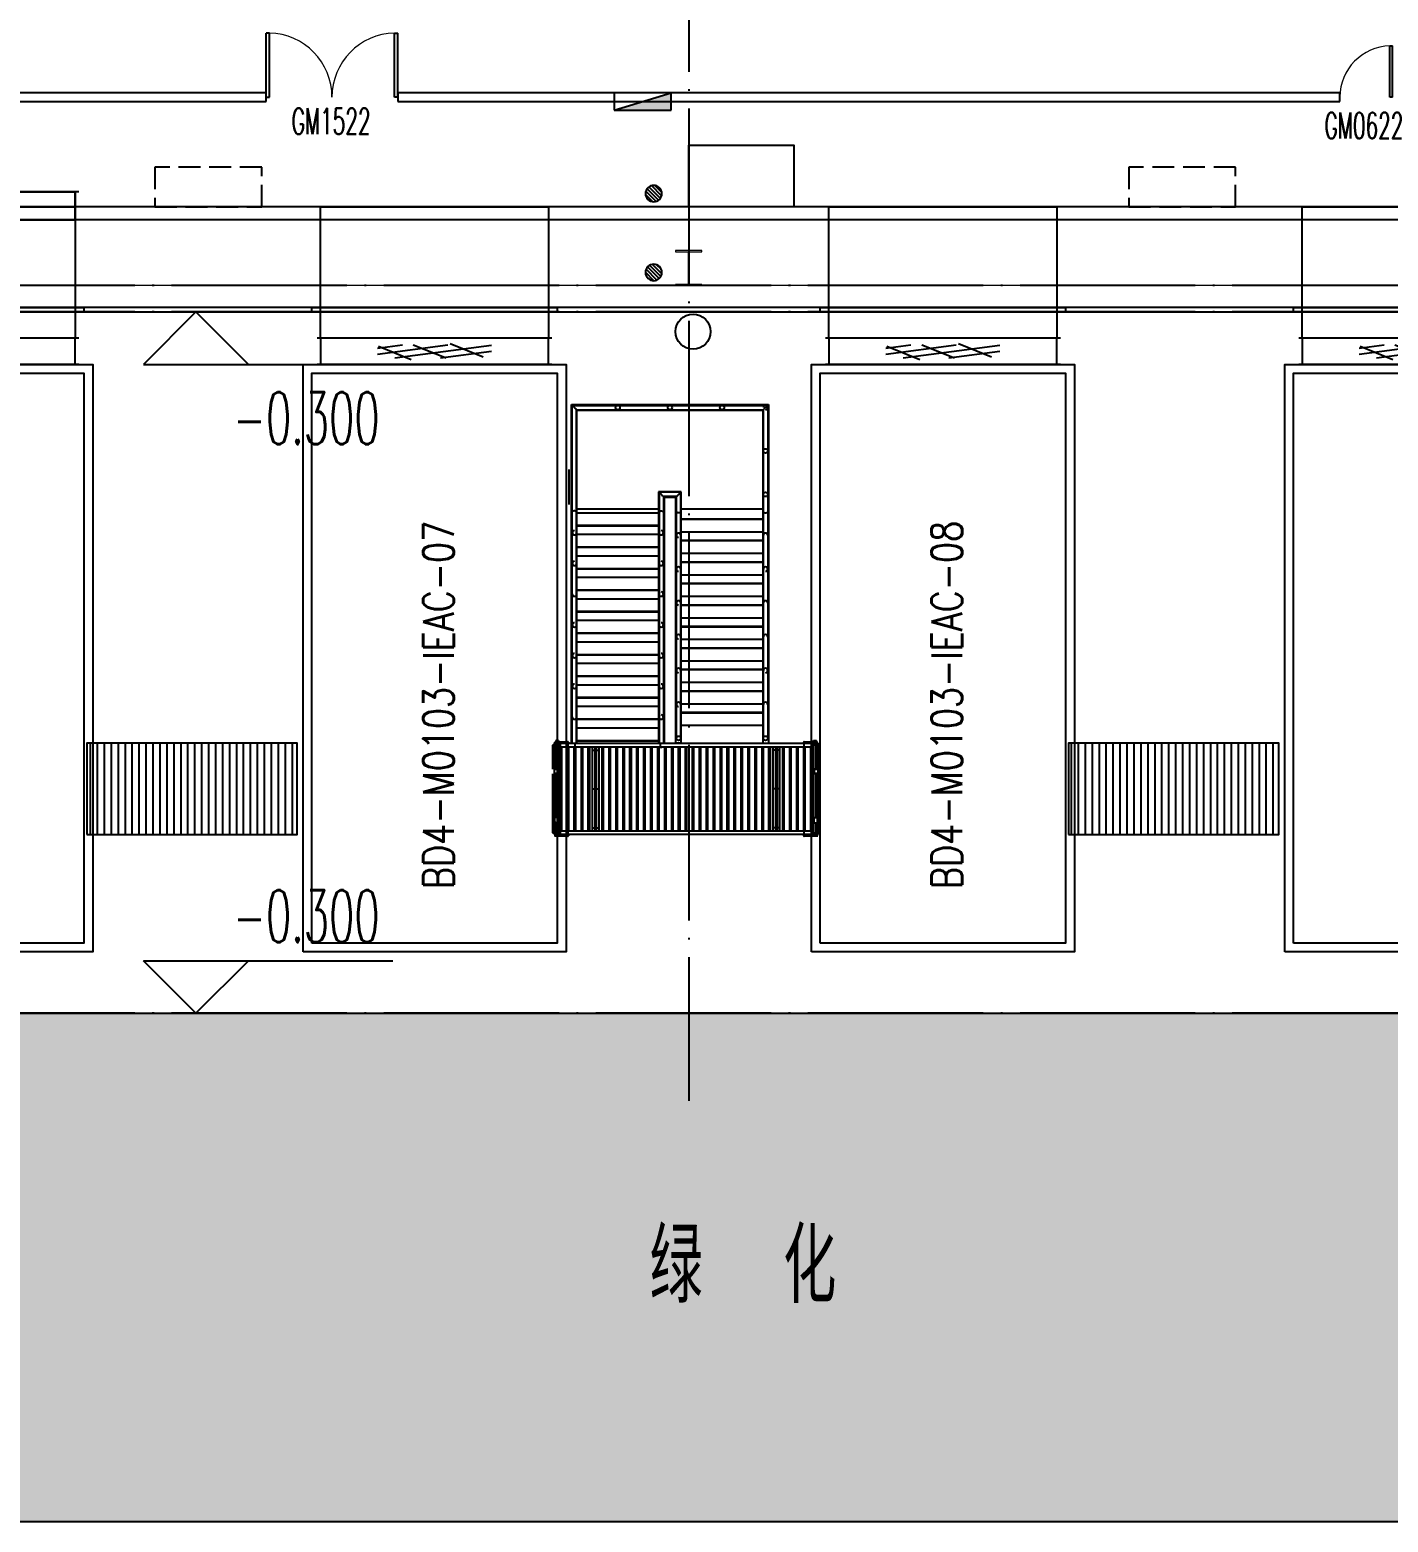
# Model space of a CAD drawing. Extents: x 758840 to 1108724, y -102573 to 143521.
# Drawn here: x 826616 to 842113, y 29633 to 46655 of the extents above; entities that cross this region are included whole.
import ezdxf

# ---------------------------------------------------------------- set-up
doc = ezdxf.new("R2010")
doc.units = 0
doc.header["$LTSCALE"] = 1000
doc.header["$MEASUREMENT"] = 0
for name, pattern in [('CENTER', [2, 1.25, -0.25, 0.25, -0.25]), ('CONTINOUS', [0]), ('DASH', [0.35, 0.25, -0.1]), ('DOTE', [2.42, 2, -0.2, 0.02, -0.2])]:
    doc.linetypes.add(name, pattern=pattern)
for name, color, linetype in [('00-云线', 7, 'Continuous'), ('01-房间正式编号', 1, 'Continuous'), ('0400-EQUIP-新建地漏', 7, 'Continuous'), ('0410-暖通-设备-IEAC', 4, 'Continuous'), ('0412-暖通-设备-加湿除湿机', 3, 'Continuous'), ('AHU 维护平台', 7, 'Continuous'), ('AHU外墙洞口（原建筑底图没有，根据建筑剖面图绘制）', 3, 'Continuous'), ('DIM_ELEV', 3, 'Continuous'), ('DOOR_FIRE', 4, 'Continuous'), ('DOTE', 8, 'DOTE'), ('DUCT-送风管', 4, 'Continuous'), ('DUCT-送风管端线', 2, 'Continuous'), ('EQUIP_消火栓', 7, 'Continuous'), ('GROUND', 31, 'Continuous'), ('PUB_HATCH', 8, 'Continuous'), ('PUB_TEXT', 7, 'Continuous'), ('ROAD', 2, 'Continuous'), ('VPIPE-雨水', 4, 'TG_Y'), ('WALL', 6, 'Continuous'), ('WALL-MOVE', 6, 'Continuous'), ('WINDOW_TEXT', 7, 'Continuous')]:
    doc.layers.add(name, color=color, linetype=linetype)
doc.layers.add('细实线', color=3, linetype='Continuous', lineweight=5)
doc.layers.add('钢柱', color=51, linetype='Continuous', lineweight=13)
doc.styles.add('_TCH_DIM', font='SIMPLEX.shx', dxfattribs={"width": 0.8, "bigfont": 'GBCBIG.shx'})
doc.styles.add('_TCH_WINDOW', font='SIMPLEX.shx', dxfattribs={"width": 0.8, "height": 3.5, "bigfont": 'GBCBIG.shx'})
doc.styles.add('SE_0.7_标注字体', font='gbenor.shx', dxfattribs={"bigfont": 'gbcbig.shx'})
doc.styles.get("Standard").update_dxf_attribs({"font": 'gbenor.shx', "bigfont": 'gbcbig.shx'})
doc.styles.add('TG_LINETYPE', font='SIMPLEX', dxfattribs={"width": 0.8, "height": 3.5, "bigfont": 'HZTXT'})
doc.styles.add('平面图B$0$HZ', font='romans.shx', dxfattribs={"width": 0.8, "bigfont": 'gbcbig.shx'})
doc.linetypes.add('TG_Y', pattern='A,2,-0.3,["Y",TG_LINETYPE,S=0.1,R=0,X=-0.23,Y=-0.15],0', length=2.3)

# ---------------------------------------------------------------- blocks, each defined once
blk = doc.blocks.new('260kW')
at = {"layer": '0410-暖通-设备-IEAC'}
for p, q in [((-1335010, -984143), (-1337690, -984143)), ((-1335010, -984443), (-1337690, -984443)), ((-1337650, -984444), (-1337650, -985943)), ((-1335050, -985943), (-1335050, -984444)), ((-1337650, -985943), (-1335050, -985943))]:
    blk.add_line(p, q, dxfattribs=at)
at = {"layer": '0410-暖通-设备-IEAC', "color": 2}
for p, q in [((-1337650, -984443), (-1337650, -984143)), ((-1335050, -984143), (-1337650, -984143)), ((-1335050, -984143), (-1335050, -984443)), ((-1337000, -984261), (-1336197, -984368)), ((-1337000, -984331), (-1336717, -984368)), ((-1336990, -984351), (-1336615, -984201)), ((-1336803, -984218), (-1335700, -984365)), ((-1336592, -984368), (-1336217, -984218)), ((-1336283, -984218), (-1335700, -984296)), ((-1336171, -984381), (-1335796, -984231)), ((-1335050, -984443), (-1337650, -984443)), ((-1335050, -984444), (-1337650, -984444))]:
    blk.add_line(p, q, dxfattribs=at)
at = {"layer": '0410-暖通-设备-IEAC'}
for points in [[(-1337850, -977443), (-1337850, -984143), (-1334850, -984143), (-1334850, -977443)], [(-1337750, -977543), (-1337750, -984043), (-1334950, -984043), (-1334950, -977543)]]:
    blk.add_lwpolyline(points, close=True, dxfattribs=at)
blk = doc.blocks.new('00000593Cent')
at = {"lineweight": -2}
blk.add_line((-218.75, 0), (218.75, 0), dxfattribs=at)
at = {"color": 0, "linetype": 'ByBlock', "lineweight": -2}
blk.add_circle((0, 0), 125, dxfattribs=at)
blk = doc.blocks.new('00000593Body')
at = {"color": 0, "linetype": 'ByBlock', "lineweight": -2}
for p, q in [((250, 500), (-250, 500)), ((-250, -500), (-250, 500)), ((250, -500), (250, 500)), ((-250, -500), (250, -500))]:
    blk.add_line(p, q, dxfattribs=at)
blk = doc.blocks.new('0410-暖通-阀门-IEAC-FHF')
at = {"layer": '0410-暖通-设备-IEAC', "color": 2}
for p, q in [((1084510, 89572, 800), (1081830, 89572, 800)), ((1084510, 89252, 800), (1081830, 89252, 800))]:
    blk.add_line(p, q, dxfattribs=at)
at = {"layer": '0410-暖通-设备-IEAC'}
blk.add_line((1081870, 89252, 800), (1084470, 89252, 800), dxfattribs=at)
at = {"layer": 'DUCT-送风管'}
for p, q in [((1081870, 89252), (1081870, 89572)), ((1084470, 89572), (1084470, 89252))]:
    blk.add_line(p, q, dxfattribs=at)
at = {"layer": 'DUCT-送风管端线'}
for p, q in [((1084470, 89572), (1081870, 89572)), ((1084470, 89252), (1081870, 89252))]:
    blk.add_line(p, q, dxfattribs=at)
at = {"layer": '0410-暖通-设备-IEAC', "xscale": 0.64, "rotation": 270}
for name, yscale in [('00000593Body', 2.6), ('00000593Cent', 0.64)]:
    blk.add_blockref(name, (1083170, 89412, 4250), dxfattribs=dict(at, yscale=yscale))
at = {"layer": '0410-暖通-设备-IEAC', "style": 'SE_0.7_标注字体'}
blk.add_text('70%%dC', height=350, rotation=90, dxfattribs=at).set_placement((1082986, 89035, 4250))
blk = doc.blocks.new('A$C11CF0771')
at = {"layer": '0410-暖通-设备-IEAC', "color": 3, "lineweight": 0, "xscale": -1, "rotation": 180}
blk.add_blockref('0410-暖通-阀门-IEAC-FHF', (-1169570, 29022, -1600), dxfattribs=at)
at = {"layer": '0410-暖通-设备-IEAC', "color": 2, "xscale": -1, "rotation": 180}
for p in [(1249950, -1046343), (1255350, -1046343), (1261150, -1046343), (1266550, -1046343)]:
    blk.add_blockref('260kW', p, dxfattribs=at)
blk = doc.blocks.new('A$C1111147D')
at = {"layer": 'AHU外墙洞口（原建筑底图没有，根据建筑剖面图绘制）'}
for points in [[(36400, -52150), (39200, -52150), (39200, -52200), (36400, -52200)], [(41800, -52150), (44600, -52150), (44600, -52200), (41800, -52200)], [(47600, -52150), (50400, -52150), (50400, -52200), (47600, -52200)], [(53000, -52150), (55800, -52150), (55800, -52200), (53000, -52200)]]:
    blk.add_lwpolyline(points, close=True, dxfattribs=at)
blk = doc.blocks.new('新增地漏')
at = {"layer": '0400-EQUIP-新建地漏'}
h = blk.add_hatch(dxfattribs=at)
h.set_pattern_fill('ANSI31', color=2, scale=20)
h.set_pattern_definition([(45, (0, 0), (-22.4506403, 22.4506403), [])])
edge = h.paths.add_edge_path()
edge.add_arc((627718, 46450), 100, 0, 360)
at = {"layer": '0400-EQUIP-新建地漏', "color": 2}
blk.add_circle((627718, 46450), 100, dxfattribs=at)
blk = doc.blocks.new('A$C3F5E52AE')
at = {"layer": '0400-EQUIP-新建地漏', "xscale": -0.9400000000000001, "yscale": 0.9400000000000001, "zscale": 0.9400000000000001, "rotation": 180}
for p in [(-643594, -1250), (-643594, -2150)]:
    blk.add_blockref('新增地漏', p, dxfattribs=at)
blk = doc.blocks.new('AHU 维护平台')
at = {"layer": 'AHU 维护平台', "linetype": 'CONTINOUS'}
h = blk.add_hatch(dxfattribs=at)
h.set_pattern_fill('ANSI31', color=8, scale=50, angle=315)
h.set_pattern_definition([(90, (-925291.4, 574888.74), (-79.375, 5e-15), [])])
h.paths.add_polyline_path([(20887, 1157), (23287, 1157), (23287, 2199), (20887, 2199)])
h.paths.add_polyline_path([(43287, 1157), (45687, 1157), (45687, 2199), (43287, 2199)])
h.paths.add_polyline_path([(26287, 1157), (29087, 1157), (29087, 2199), (26287, 2199)])
h.paths.add_polyline_path([(15087, 1157), (17887, 1157), (17887, 2199), (15087, 2199)])
h.paths.add_polyline_path([(32087, 1157), (34487, 1157), (34487, 2199), (32087, 2199)])
at = {"layer": 'AHU 维护平台', "color": 8, "linetype": 'Continuous'}
for p, q in [((37616, 6062), (39864, 6062)), ((37616, 2199), (37616, 6062)), ((37625, 6053), (39855, 6053)), ((37627, 6051), (37625, 6053)), ((37625, 2199), (37625, 6053)), ((37674, 6004), (37672, 6005)), ((37674, 6004), (39806, 6004)), ((37674, 2199), (37674, 6004)), ((37679, 5999), (39800, 5999)), ((37679, 2199), (37679, 5999)), ((39800, 5999), (39800, 2201)), ((39805, 6004), (39824, 6022)), ((39805, 6004), (39805, 2257)), ((39836, 6034), (39855, 6053)), ((39855, 6053), (39855, 2257)), ((39864, 6062), (39864, 2201)), ((37586, 5320), (37586, 4924)), ((38869, 5067), (38611, 5067)), ((38611, 5067), (38611, 2199)), ((38863, 5062), (38616, 5062)), ((38616, 5062), (38616, 5062)), ((38616, 5062), (38616, 2199)), ((38626, 5052), (38634, 5044)), ((38634, 5044), (38638, 5039)), ((38638, 5039), (38641, 5037)), ((38641, 5037), (38643, 5035)), ((38643, 5035), (38655, 5023)), ((38665, 5013), (38665, 5012)), ((38665, 5013), (38665, 2199)), ((38815, 5012), (38665, 5012)), ((38805, 5003), (38674, 5003)), ((38674, 5003), (38674, 2199)), ((38805, 2201), (38805, 5003)), ((38814, 2257), (38814, 5013)), ((38825, 5023), (38821, 5019)), ((38857, 5055), (38853, 5051)), ((38864, 2257), (38864, 5061)), ((38869, 2201), (38869, 5067)), ((37625, 4872), (37616, 4872)), ((37674, 4872), (38616, 4872)), ((37679, 4829), (38611, 4829)), ((38665, 4872), (38674, 4872)), ((38814, 4806), (38805, 4806)), ((38869, 4806), (38864, 4806)), ((38869, 4872), (39800, 4872)), ((39800, 4806), (39805, 4806)), ((39855, 4806), (39864, 4806)), ((37679, 4685), (38611, 4685)), ((37679, 4680), (38611, 4680)), ((39800, 4757), (38869, 4757)), ((39800, 4752), (38869, 4752)), ((39800, 4608), (38869, 4608)), ((37679, 4584), (38611, 4584)), ((37679, 4440), (38611, 4440)), ((37679, 4435), (38611, 4435)), ((39800, 4512), (38869, 4512)), ((39800, 4507), (38869, 4507)), ((37679, 4338), (38611, 4338)), ((39800, 4363), (38869, 4363)), ((39800, 4266), (38869, 4266)), ((39800, 4261), (38869, 4261)), ((37679, 4194), (38611, 4194)), ((37679, 4190), (38611, 4190)), ((37679, 4093), (38611, 4093)), ((39800, 4118), (38869, 4118)), ((37679, 3949), (38611, 3949)), ((37679, 3944), (38611, 3944)), ((39800, 4021), (38869, 4021)), ((39800, 4016), (38869, 4016)), ((37679, 3848), (38611, 3848)), ((39800, 3872), (38869, 3872)), ((39800, 3776), (38869, 3776)), ((39800, 3771), (38869, 3771)), ((37679, 3704), (38611, 3704)), ((37679, 3699), (38611, 3699)), ((37679, 3602), (38611, 3602)), ((39800, 3627), (38869, 3627)), ((37679, 3458), (38611, 3458)), ((37679, 3454), (38611, 3454)), ((39800, 3530), (38869, 3530)), ((39800, 3525), (38869, 3525)), ((37679, 3357), (38611, 3357)), ((39800, 3382), (38869, 3382)), ((39800, 3285), (38869, 3285)), ((39800, 3280), (38869, 3280)), ((37679, 3213), (38611, 3213)), ((37679, 3208), (38611, 3208)), ((37679, 3112), (38611, 3112)), ((39800, 3136), (38869, 3136)), ((37679, 2968), (38611, 2968)), ((37679, 2963), (38611, 2963)), ((39800, 3040), (38869, 3040)), ((39800, 3035), (38869, 3035)), ((37679, 2866), (38611, 2866)), ((39800, 2891), (38869, 2891)), ((39800, 2794), (38869, 2794)), ((39800, 2789), (38869, 2789)), ((37679, 2723), (38611, 2723)), ((37679, 2718), (38611, 2718)), ((37679, 2621), (38611, 2621)), ((39800, 2646), (38869, 2646)), ((37679, 2477), (38611, 2477)), ((37679, 2472), (38611, 2472)), ((39800, 2549), (38869, 2549)), ((39800, 2544), (38869, 2544)), ((39800, 2400), (38869, 2400)), ((37433, 2216), (37576, 2216)), ((37440, 2229), (37437, 2229)), ((37440, 2216), (37440, 2229)), ((37470, 2229), (37441, 2229)), ((37441, 2229), (37441, 2216)), ((37467, 2229), (37467, 2216)), ((37470, 2229), (37470, 2216)), ((37546, 2205), (37546, 2216)), ((37679, 2376), (38611, 2376)), ((37679, 2232), (38611, 2232)), ((37679, 2227), (38611, 2227)), ((40272, 2216), (40415, 2216)), ((40302, 2205), (40302, 2216)), ((40378, 2229), (40408, 2229)), ((40378, 2216), (40378, 2229)), ((40382, 2216), (40382, 2229)), ((40408, 2216), (40408, 2229)), ((40409, 2229), (40411, 2229)), ((40409, 2229), (40409, 2216)), ((37415, 2179), (37398, 2179)), ((37398, 2179), (37398, 1904)), ((37437, 2199), (37417, 2199)), ((37417, 2199), (37417, 1157)), ((37487, 2179), (37417, 2179)), ((37421, 2210), (37433, 2210)), ((37427, 2205), (37427, 2210)), ((37427, 2205), (37576, 2205)), ((37433, 2210), (37576, 2210)), ((37437, 2205), (37437, 1904)), ((37440, 1904), (37440, 2205)), ((37441, 2205), (37441, 1904)), ((37467, 2205), (37467, 1352)), ((37470, 2205), (37470, 1352)), ((37487, 2199), (37674, 2199)), ((37487, 2199), (37487, 1157)), ((37487, 2159), (40362, 2159)), ((37507, 1196), (37507, 2159)), ((37566, 2159), (37566, 1196)), ((37570, 2205), (37570, 2199)), ((37576, 2210), (37576, 1145)), ((37582, 2210), (37582, 2199)), ((37586, 1196), (37586, 2159)), ((37645, 2159), (37645, 1196)), ((37655, 2199), (37655, 2159)), ((37665, 1196), (37665, 2159)), ((37674, 2199), (38616, 2199)), ((37725, 2159), (37725, 1196)), ((37745, 1196), (37745, 2159)), ((37804, 2159), (37804, 1196)), ((37824, 1196), (37824, 2159)), ((37854, 2159), (37854, 1196)), ((37854, 2119), (37883, 2119)), ((37883, 2159), (37883, 1196)), ((37903, 1196), (37903, 2159)), ((37903, 2119), (37933, 2119)), ((37933, 1196), (37933, 2159)), ((37963, 2159), (37963, 1196)), ((37982, 1196), (37982, 2159)), ((38042, 2159), (38042, 1196)), ((38062, 1196), (38062, 2159)), ((38121, 2159), (38121, 1196)), ((38141, 1196), (38141, 2159)), ((38201, 2159), (38201, 1196)), ((38220, 1196), (38220, 2159)), ((38280, 2159), (38280, 1196)), ((38300, 1196), (38300, 2159)), ((38359, 2159), (38359, 1196)), ((38379, 1196), (38379, 2159)), ((38438, 2159), (38438, 1196)), ((38458, 1196), (38458, 2159)), ((38518, 2159), (38518, 1196)), ((38538, 1196), (38538, 2159)), ((38597, 2159), (38597, 1196)), ((38616, 2199), (40362, 2199)), ((38617, 1196), (38617, 2159)), ((38627, 2199), (38627, 2159)), ((38641, 2143), (38641, 2159)), ((38676, 2159), (38676, 1196)), ((38696, 1196), (38696, 2159)), ((38756, 2159), (38756, 1196)), ((38776, 1196), (38776, 2159)), ((38869, 2201), (38805, 2201)), ((38835, 2159), (38835, 1196)), ((38855, 1196), (38855, 2159)), ((38914, 2159), (38914, 1196)), ((38934, 1196), (38934, 2159)), ((38994, 2159), (38994, 1196)), ((39013, 1196), (39013, 2159)), ((39073, 2159), (39073, 1196)), ((39093, 1196), (39093, 2159)), ((39152, 2159), (39152, 1196)), ((39172, 1196), (39172, 2159)), ((39231, 2159), (39231, 1196)), ((39251, 1196), (39251, 2159)), ((39311, 2159), (39311, 1196)), ((39331, 1196), (39331, 2159)), ((39390, 2159), (39390, 1196)), ((39410, 1196), (39410, 2159)), ((39469, 2159), (39469, 1196)), ((39489, 1196), (39489, 2159)), ((39549, 2159), (39549, 1196)), ((39569, 1196), (39569, 2159)), ((39628, 2159), (39628, 1196)), ((39648, 1196), (39648, 2159)), ((39707, 2159), (39707, 1196)), ((39727, 1196), (39727, 2159)), ((39787, 2159), (39787, 1196)), ((39800, 2201), (39864, 2201)), ((39806, 1196), (39806, 2159)), ((39866, 2159), (39866, 1196)), ((39886, 1196), (39886, 2159)), ((39915, 2159), (39915, 1196)), ((39945, 2119), (39915, 2119)), ((39945, 2159), (39945, 1196)), ((39965, 1196), (39965, 2159)), ((39995, 2119), (39965, 2119)), ((39995, 1196), (39995, 2159)), ((40025, 2159), (40025, 1196)), ((40044, 1196), (40044, 2159)), ((40104, 2159), (40104, 1196)), ((40124, 1196), (40124, 2159)), ((40183, 2159), (40183, 1196)), ((40203, 1196), (40203, 2159)), ((40262, 2159), (40262, 1196)), ((40266, 2199), (40266, 2210)), ((40272, 2210), (40421, 2210)), ((40272, 1145), (40272, 2210)), ((40272, 2205), (40421, 2205)), ((40278, 2199), (40278, 2205)), ((40282, 1196), (40282, 2159)), ((40342, 2159), (40342, 1196)), ((40362, 2199), (40362, 1157)), ((40431, 2179), (40362, 2179)), ((40378, 1352), (40378, 2205)), ((40382, 1352), (40382, 2205)), ((40408, 1904), (40408, 2205)), ((40409, 2205), (40409, 1904)), ((40411, 1904), (40411, 2205)), ((40431, 2199), (40411, 2199)), ((40421, 2210), (40427, 2210)), ((40421, 2205), (40421, 2210)), ((40431, 1157), (40431, 2199)), ((40451, 2179), (40433, 2179)), ((40451, 1904), (40451, 2179)), ((37465, 1904), (37417, 1904)), ((37465, 1899), (37417, 1899)), ((37465, 1904), (37465, 1856)), ((40431, 1904), (40384, 1904)), ((40384, 1904), (40384, 1856)), ((40431, 1899), (40384, 1899)), ((37398, 1852), (37398, 1177)), ((37465, 1856), (37417, 1856)), ((37465, 1852), (37417, 1852)), ((37437, 1352), (37437, 1852)), ((37440, 1352), (37440, 1852)), ((37441, 1852), (37441, 1352)), ((37465, 1852), (37465, 1856)), ((40431, 1856), (40384, 1856)), ((40384, 1852), (40384, 1856)), ((40431, 1852), (40384, 1852)), ((40408, 1352), (40408, 1852)), ((40409, 1852), (40409, 1352)), ((40411, 1852), (40411, 1352)), ((40451, 1177), (40451, 1852)), ((37854, 1678), (37883, 1678)), ((37903, 1678), (37933, 1678)), ((39945, 1678), (39915, 1678)), ((39995, 1678), (39965, 1678)), ((37437, 1353), (37417, 1353)), ((37437, 1294), (37417, 1294)), ((37418, 1352), (37435, 1352)), ((37427, 1294), (37427, 1353)), ((37440, 1352), (37437, 1352)), ((37437, 1294), (37437, 1151)), ((37440, 1293), (37437, 1293)), ((37440, 1151), (37440, 1293)), ((37470, 1352), (37441, 1352)), ((37470, 1293), (37441, 1293)), ((37441, 1293), (37441, 1151)), ((37464, 1352), (37464, 1293)), ((37467, 1293), (37467, 1352)), ((37467, 1293), (37467, 1151)), ((37470, 1293), (37470, 1151)), ((40362, 1196), (37487, 1196)), ((37854, 1236), (37883, 1236)), ((37903, 1236), (37933, 1236)), ((39945, 1236), (39915, 1236)), ((39995, 1236), (39965, 1236)), ((40378, 1352), (40408, 1352)), ((40378, 1293), (40408, 1293)), ((40378, 1151), (40378, 1293)), ((40381, 1293), (40381, 1352)), ((40382, 1151), (40382, 1293)), ((40385, 1293), (40385, 1352)), ((40408, 1151), (40408, 1293)), ((40409, 1352), (40411, 1352)), ((40409, 1293), (40411, 1293)), ((40409, 1293), (40409, 1151)), ((40431, 1353), (40411, 1353)), ((40431, 1294), (40411, 1294)), ((40411, 1151), (40411, 1294)), ((40430, 1352), (40414, 1352)), ((40421, 1353), (40421, 1294)), ((37398, 1177), (37415, 1177)), ((37417, 1177), (37487, 1177)), ((37437, 1157), (37417, 1157)), ((37421, 1145), (37433, 1145)), ((37576, 1151), (37427, 1151)), ((37427, 1151), (37427, 1145)), ((37576, 1145), (37433, 1145)), ((37576, 1139), (37433, 1139)), ((40362, 1157), (37487, 1157)), ((37546, 1151), (37546, 1139)), ((37570, 1157), (37570, 1151)), ((37582, 1157), (37582, 1145)), ((40266, 1145), (40266, 1157)), ((40421, 1151), (40272, 1151)), ((40421, 1145), (40272, 1145)), ((40415, 1139), (40272, 1139)), ((40278, 1151), (40278, 1157)), ((40302, 1151), (40302, 1139)), ((40362, 1177), (40431, 1177)), ((40431, 1157), (40411, 1157)), ((40421, 1151), (40421, 1145)), ((40421, 1145), (40427, 1145)), ((40433, 1177), (40451, 1177))]:
    blk.add_line(p, q, dxfattribs=at)
for points in [[(37631, 6047), (37629, 6048), (37627, 6051)], [(37646, 6031), (37643, 6034), (37641, 6037), (37638, 6040), (37635, 6042), (37631, 6047)], [(37668, 6010), (37663, 6014), (37661, 6017), (37658, 6019), (37655, 6022), (37653, 6025), (37646, 6031)], [(37672, 6005), (37670, 6008), (37668, 6010)], [(39824, 6022), (39828, 6026), (39830, 6028)], [(39830, 6028), (39832, 6030), (39836, 6034)], [(38616, 5062), (38618, 5060), (38619, 5059), (38620, 5058), (38621, 5057)], [(38621, 5057), (38624, 5053), (38626, 5052)], [(38655, 5023), (38657, 5021), (38660, 5018)], [(38660, 5018), (38662, 5016), (38663, 5015), (38664, 5014), (38665, 5013)], [(38821, 5019), (38817, 5015), (38814, 5012)], [(38836, 5034), (38833, 5031), (38830, 5028), (38827, 5026), (38825, 5023)], [(38853, 5051), (38850, 5049), (38848, 5046), (38845, 5043), (38842, 5040), (38836, 5034)], [(38864, 5062), (38861, 5059), (38857, 5055)], [(37649, 4849), (37646, 4849), (37643, 4849), (37640, 4848), (37637, 4848), (37635, 4847), (37632, 4846), (37630, 4845), (37628, 4844), (37627, 4843), (37626, 4842), (37625, 4840), (37625, 4839)], [(37674, 4839), (37674, 4840), (37673, 4842), (37672, 4843), (37671, 4844), (37669, 4845), (37667, 4846), (37664, 4847), (37661, 4848), (37659, 4848), (37656, 4849), (37652, 4849), (37649, 4849)], [(38616, 4839), (38616, 4840), (38617, 4841), (38618, 4843), (38619, 4844), (38621, 4845), (38623, 4846), (38626, 4847), (38629, 4848), (38632, 4848), (38635, 4849), (38638, 4849), (38641, 4849)], [(38641, 4849), (38644, 4849), (38647, 4849), (38650, 4848), (38653, 4848), (38656, 4847), (38658, 4846), (38660, 4845), (38662, 4844), (38664, 4843), (38665, 4841), (38665, 4840), (38665, 4839)], [(38839, 4829), (38836, 4829), (38833, 4829), (38830, 4829), (38827, 4830), (38824, 4831), (38822, 4831), (38819, 4832), (38818, 4834), (38816, 4835), (38815, 4836), (38814, 4837), (38814, 4839)], [(38864, 4839), (38864, 4837), (38863, 4836), (38862, 4835), (38860, 4834), (38858, 4832), (38856, 4831), (38854, 4831), (38851, 4830), (38848, 4829), (38845, 4829), (38842, 4829), (38839, 4829)], [(39805, 4839), (39806, 4837), (39806, 4836), (39807, 4835), (39809, 4834), (39811, 4832), (39813, 4831), (39815, 4831), (39818, 4830), (39821, 4829), (39824, 4829), (39827, 4829), (39830, 4829)], [(39830, 4829), (39833, 4829), (39836, 4829), (39839, 4829), (39842, 4830), (39845, 4831), (39848, 4831), (39850, 4832), (39852, 4834), (39853, 4835), (39854, 4836), (39855, 4837), (39855, 4839)]]:
    blk.add_lwpolyline(points, dxfattribs=at)
at = {"layer": 'AHU 维护平台', "color": 8, "linetype": 'CONTINOUS'}
for points in [[(32087, 1157), (34487, 1157), (34487, 2199), (32087, 2199)], [(43287, 1157), (45687, 1157), (45687, 2199), (43287, 2199)]]:
    blk.add_lwpolyline(points, close=True, dxfattribs=at)
at = {"layer": 'AHU 维护平台', "color": 8, "linetype": 'Continuous'}
for centre in [(38145, 6028), (38740, 6028), (39335, 6028), (39830, 5533), (39830, 5037), (38839, 2257), (39830, 2257)]:
    blk.add_circle(centre, 24.8, dxfattribs=at)
for centre, radius, start, end in [((39830, 6028), 24.8, 270, 180), ((37649, 4601), 24.8, 90, 0), ((38641, 4601), 24.8, 180, 90), ((38839, 4571), 24.8, 0, 270), ((39830, 4571), 24.8, 0, 180), ((37649, 4250), 24.8, 90, 0), ((38641, 4250), 24.8, 180, 90), ((38839, 4185), 24.8, 0, 270), ((39830, 4185), 24.8, 270, 180), ((38641, 3900), 24.8, 180, 90), ((37649, 3900), 24.8, 180, 0), ((38839, 3800), 24.8, 0, 270), ((39830, 3800), 24.8, 0, 180), ((37649, 3549), 24.8, 90, 0), ((38641, 3549), 24.8, 180, 90), ((38839, 3414), 24.8, 0, 270), ((39830, 3414), 24.8, 0, 180), ((37649, 3199), 24.8, 90, 0), ((38641, 3199), 24.8, 180, 90), ((38839, 3029), 24.8, 0, 270), ((39830, 3029), 24.8, 270, 180), ((37649, 2849), 24.8, 90, 0), ((38641, 2849), 24.8, 180, 90), ((38839, 2643), 24.8, 0, 270), ((39830, 2643), 24.8, 0, 180), ((37649, 2498), 24.8, 180, 0), ((38641, 2498), 24.8, 180, 90), ((37576, 2210), 5.95, 270, 90), ((40272, 2210), 5.95, 90, 270), ((37576, 1145), 5.95, 270, 90), ((40272, 1145), 5.95, 90, 270)]:
    blk.add_arc(centre, radius, start, end, dxfattribs=at)
blk = doc.blocks.new('$TwtSys$00000434')
for p, q in [((-0.5, 0.5), (-0.5, -0.5)), ((-0.5, -0.5), (0.5, 0.5)), ((0.5, 0.5), (-0.5, 0.5)), ((0.5, -0.5), (0.5, 0.5)), ((-0.5, -0.5), (0.5, -0.5))]:
    blk.add_line(p, q)
blk.add_solid([(0.5, -0.5), (0.5, 0.5), (-0.5, -0.5)])
blk = doc.blocks.new('消火栓-半栋')
at = {"layer": 'EQUIP_消火栓', "linetype": 'CENTER', "xscale": -650, "yscale": -200, "zscale": 650, "rotation": 180}
blk.add_blockref('$TwtSys$00000434', (44475, 2100), dxfattribs=at)
blk = doc.blocks.new('$DorLib2D$00000001')
for p, q in [((0.45, 0.975), (0.5, 0.975)), ((0.45, 0), (0.45, 0.975)), ((0.5, 0), (0.5, 0.975)), ((0.5, 0), (0.45, 0))]:
    blk.add_line(p, q)
at = {"lineweight": 13}
blk.add_arc((0.475, 0), 0.975, 91.4693, 180, dxfattribs=at)
blk = doc.blocks.new('$DorLib2D$00000002')
for p, q in [((-0.5, 0), (-0.5, 0.4875)), ((-0.475, 0.4875), (-0.5, 0.4875)), ((-0.475, 0), (-0.475, 0.4875)), ((0.475, 0), (0.475, 0.4875)), ((0.475, 0.4875), (0.5, 0.4875)), ((0.5, 0), (0.5, 0.4875)), ((-0.5, 0), (-0.475, 0)), ((0.5, 0), (0.475, 0))]:
    blk.add_line(p, q)
at = {"lineweight": 13}
for centre, start, end in [((-0.4875, 0), 0, 88.53072), ((0.4875, 0), 91.46928, 180)]:
    blk.add_arc(centre, 0.4875, start, end, dxfattribs=at)

msp = doc.modelspace()

# ---------------------------------------------------------------- hatches: boundary and pattern name
at = {"layer": 'PUB_HATCH', "ltscale": 5}
h = msp.add_hatch(dxfattribs=at)
h.set_pattern_fill('GRASS', color=256, scale=500)
h.set_pattern_definition([(90, (17972.4, 56052.9), (-997.7955, 997.7955), [264.5807, -1731.0102]), (45, (17972.4, 56052.9), (-997.7962, 997.7962), [264.5807, -1146.5161]), (135, (17972.4, 56052.9), (-997.7962, -997.7962), [264.5807, -1146.5161])])
edge = h.paths.add_edge_path()
edge.add_line((848333.02, 29637.52), (848333.02, 35437.52))
edge.add_line((848333.02, 35437.52), (901333.02, 35437.52))
edge.add_line((901333.02, 35437.52), (901333.02, 32637.52))
edge.add_arc((898333.02, 32637.52), 3000, 270, 360, ccw=False)
edge.add_line((898333.02, 29637.52), (848333.02, 29637.52))
edge = h.paths.add_edge_path()
edge.add_line((845333.02, 35437.52), (845333.02, 29637.52))
edge.add_line((845333.02, 29637.52), (792333.02, 29637.52))
edge.add_arc((792333.02, 44637.52), 15000, 268.089787, 270, ccw=False)
edge.add_line((791833.02, 29645.86), (791833.02, 35437.52))
edge.add_line((791833.02, 35437.52), (845333.02, 35437.52))

# ---------------------------------------------------------------- linework, layer by layer
at = {"layer": '0412-暖通-设备-加湿除湿机', "color": 1}
msp.add_lwpolyline([(835333.02, 44637.52), (834133.02, 44637.52), (834133.02, 45337.52), (835333.02, 45337.52)], close=True, dxfattribs=at)
at = {"layer": '0412-暖通-设备-加湿除湿机', "linetype": 'DASH'}
for points in [[(829263.02, 45087.52), (828043.02, 45087.52), (828043.02, 44637.52), (829263.02, 44637.52)], [(840372.58, 45087.52), (839152.58, 45087.52), (839152.58, 44637.52), (840372.58, 44637.52)]]:
    msp.add_lwpolyline(points, close=True, dxfattribs=at)
at = {"layer": 'DIM_ELEV'}
for p, q in [((828510.92, 43437.52), (827910.92, 42837.52)), ((828510.92, 43437.52), (829110.92, 42837.52)), ((827910.92, 42837.52), (830755.72, 42837.52)), ((828510.92, 35437.52), (827910.92, 36037.52)), ((827910.92, 36037.52), (830755.72, 36037.52)), ((828510.92, 35437.52), (829110.92, 36037.52))]:
    msp.add_line(p, q, dxfattribs=at)
at = {"layer": 'DOTE'}
for p, q in [((834133.02, 103837.52), (834133.02, 34437.52)), ((914933.02, 43737.52), (799386.06, 43737.52)), ((771533.02, 43437.52), (912533.02, 43437.52)), ((914933.02, 43437.52), (800533.02, 43437.52)), ((771533.02, 35437.52), (913679.98, 35437.52)), ((914933.02, 35437.52), (799386.06, 35437.52))]:
    msp.add_line(p, q, dxfattribs=at)
at = {"layer": 'GROUND'}
msp.add_line((791833.02, 35437.52), (901383.02, 35437.52), dxfattribs=at)
at = {"layer": 'ROAD'}
msp.add_lwpolyline([(901333.02, 35487.52), (901333.02, 32637.52, -0.41421356), (898333.02, 29637.52), (792333.02, 29637.52)], format="xyb", dxfattribs=at)
at = {"layer": 'VPIPE-雨水', "linetype": 'Continuous'}
msp.add_circle((834183.02, 43212.52), 200, dxfattribs=at)
at = {"layer": 'WALL', "color": 4}
for p, q in [((829313.02, 45937.52), (801313.02, 45937.52)), ((801313.02, 45837.52), (829313.02, 45837.52)), ((829313.02, 45837.52), (829313.02, 45937.52)), ((841563.02, 45937.52), (830813.02, 45937.52)), ((830813.02, 45937.52), (830813.02, 45837.52)), ((830813.02, 45837.52), (841563.02, 45837.52)), ((841563.02, 45837.52), (841563.02, 45937.52))]:
    msp.add_line(p, q, dxfattribs=at)
at = {"layer": 'WALL'}
for p, q in [((845733.02, 43487.52), (791233.02, 43487.52)), ((791233.02, 43437.52), (845733.02, 43437.52))]:
    msp.add_line(p, q, dxfattribs=at)
at = {"layer": 'WALL-MOVE'}
for p, q in [((845213.02, 44637.52), (791313.02, 44637.52)), ((845363.02, 44487.52), (791163.02, 44487.52))]:
    msp.add_line(p, q, dxfattribs=at)
at = {"layer": '细实线', "ltscale": 5}
msp.add_lwpolyline([(901333.02, 43737.52), (791233.02, 43737.52)], dxfattribs=at)
at = {"layer": '钢柱'}
msp.add_lwpolyline([(834138.02, 44123.52), (834283.02, 44123.52), (834283.02, 44137.52), (833983.02, 44137.52), (833983.02, 44123.52), (834128.02, 44123.52), (834128.02, 43751.52), (833983.02, 43751.52), (833983.02, 43737.52), (834283.02, 43737.52), (834283.02, 43751.52), (834138.02, 43751.52), (834138.02, 44123.52)], dxfattribs=at)

# ---------------------------------------------------------------- block references
msp.add_blockref('消火栓-半栋', (789133.02, 43737.52))
at = {"layer": '00-云线', "ltscale": 5}
msp.add_blockref('A$C3F5E52AE', (887272.29, 89700.18), dxfattribs=at)
at = {"layer": '0410-暖通-设备-IEAC', "ltscale": 5}
msp.add_blockref('A$C11CF0771', (912233.02, 105037.52), dxfattribs=at)
at = {"layer": 'AHU 维护平台', "color": 5, "ltscale": 5}
msp.add_blockref('AHU 维护平台', (795179.08, 36318.28), dxfattribs=at)
at = {"layer": 'AHU外墙洞口（原建筑底图没有，根据建筑剖面图绘制）', "ltscale": 5}
msp.add_blockref('A$C1111147D', (788033.02, 95637.52), dxfattribs=at)
at = {"layer": 'DOOR_FIRE', "color": 4}
ref = msp.add_blockref('$DorLib2D$00000002', (830063.02, 45887.52), dxfattribs=dict(at, xscale=-1500, yscale=-1500, zscale=100, rotation=180))
ref.add_attrib('A', 'GM1522', (829603.02, 45463.77), dxfattribs={"layer": 'WINDOW_TEXT', "color": 4, "ltscale": 5, "height": 297.5, "style": '_TCH_WINDOW', "width": 0.564706})
ref = msp.add_blockref('$DorLib2D$00000001', (841863.02, 45887.52), dxfattribs=dict(at, xscale=-600, yscale=-600, zscale=100, rotation=180))
ref.add_attrib('A', 'GM0622', (841387.02, 45413.77), dxfattribs={"layer": 'WINDOW_TEXT', "color": 4, "ltscale": 5, "height": 297.5, "style": '_TCH_WINDOW', "width": 0.564706})

# ---------------------------------------------------------------- texts
at = {"layer": '01-房间正式编号', "color": 1, "style": '平面图B$0$HZ', "width": 0.8}
for s, p in [('BD4-M0103-IEAC-07', (831452.8, 36854.66, 0)), ('BD4-M0103-IEAC-08', (837252.8, 36854.66, 0))]:
    msp.add_text(s, height=350, rotation=90, dxfattribs=at).set_placement(p)
at = {"layer": 'PUB_TEXT', "style": '_TCH_DIM', "width": 0.564706}
for p in [(828935.72, 41927.52), (828935.72, 36247.52)]:
    msp.add_text('-0.300', height=595, dxfattribs=at).set_placement(p)
at = {"layer": 'PUB_TEXT'}
msp.add_text('绿  化', height=843.972, dxfattribs=at).set_placement((833686.21, 32133.59))

doc.saveas('drawing.dxf')
